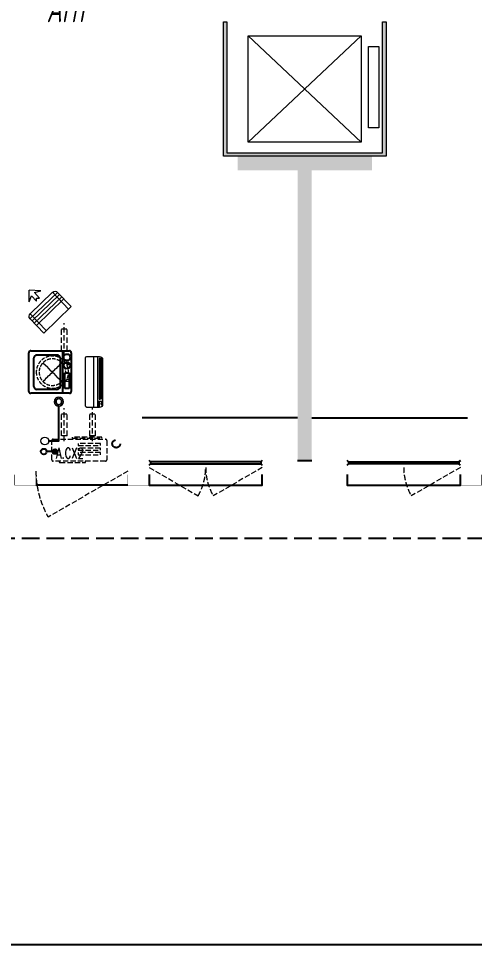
# Model space of a CAD drawing. Extents: x 3443499 to 7125205, y -1700016 to -264854.
# Drawn here: x 3529363 to 3535809, y -1026570 to -1013482 of the extents above; entities that cross this region are included whole.
import ezdxf
from ezdxf.enums import TextEntityAlignment as Align

# ---------------------------------------------------------------- set-up
doc = ezdxf.new("R2010")
doc.units = 0
doc.header["$LTSCALE"] = 1000
doc.header["$MEASUREMENT"] = 0
for name, pattern in [('$1$DASH', [0.35, 0.25, -0.1]), ('DASH', [0.35, 0.25, -0.1]), ('HIDDEN', [0.375, 0.25, -0.125])]:
    doc.linetypes.add(name, pattern=pattern)
doc.layers.get('0').update_dxf_attribs({"linetype": 'CONTINUOUS'})
for name, color, linetype in [('!校对', 2, 'CONTINUOUS'), ('3-栏杆1', 252, 'CONTINUOUS'), ('3.5方案汇报，与郭总、侯月琴确定户型_t8$0$2020.03.04 -1安徽标准化洋房户型(UA）_t8_t8$0$看线', 154, 'CONTINUOUS'), ('DIM-照明', 7, 'CONTINUOUS'), ('LVTRY', 252, 'CONTINUOUS'), ('VPIPE-凝结', 150, 'CONTINUOUS'), ('VPIPE-雨水', 4, 'DASH'), ('保温', 6, 'CONTINUOUS'), ('卫生间', 6, 'CONTINUOUS'), ('看线', 185, 'CONTINUOUS')]:
    doc.layers.add(name, color=color, linetype=linetype)
for name, color, linetype, lineweight in [('3.5方案汇报，与郭总、侯月琴确定户型_t8$0$STAIR', 2, 'CONTINUOUS', 18), ('EQUIP_地漏', 7, 'CONTINUOUS', 18), ('VPIPE-废水', 31, 'TG_F', 18), ('WINDOW', 146, 'CONTINUOUS', 20), ('填充', 251, 'CONTINUOUS', 5), ('平面-空调室内机', 176, 'CONTINUOUS', 9), ('平面-空调预留孔', 252, 'CONTINUOUS', 15), ('粉刷', 251, 'CONTINUOUS', 9)]:
    doc.layers.add(name, color=color, linetype=linetype, lineweight=lineweight)
doc.styles.add('_TCH_DIM', font='SIMPLEX', dxfattribs={"bigfont": 'GBCBIG'})
doc.styles.add('HZTXT', font='gbeitc.shx', dxfattribs={"width": 0.8, "height": 400, "bigfont": 'hztxt.shx'})
doc.styles.add('TG_LINETYPE', font='SIMPLEX', dxfattribs={"width": 0.8, "height": 3, "bigfont": 'HZTXT'})
doc.linetypes.add('TG_F', pattern='A,2,-0.3,["F",TG_LINETYPE,S=0.1,R=0,X=-0.23,Y=-0.15],0', length=2.3)
pattern_1 = [(90, (-503782.47, -516048.461), (-16.49778, 1e-15), [9.525, -19.05]), (210, (-503782.47, -516048.461), (8.24889, -14.2874966), [9.525, -19.05]), (150, (-503782.47, -516038.936), (-8.24889, -14.2874966), [9.525, -19.05])]

# ---------------------------------------------------------------- blocks, each defined once
blk = doc.blocks.new('RECTANG')
for p, q in [((1, 1), (0, 1)), ((0, 1), (0, 0)), ((1, 0), (1, 1)), ((0, 0), (1, 0))]:
    blk.add_line(p, q)
blk = doc.blocks.new('洗衣机')
at = {"layer": 'LVTRY'}
for p, q in [((3790994, 243445), (3790994, 242899)), ((3791567, 243472), (3791021, 243472)), ((3791117, 243472), (3791117, 242872)), ((3791595, 242899), (3791595, 243445)), ((3791145, 242982), (3791145, 243358)), ((3791199, 243413), (3791475, 243413)), ((3791529, 243358), (3791529, 242982)), ((3791475, 242928), (3791199, 242928)), ((3791021, 242872), (3791567, 242872))]:
    blk.add_line(p, q, dxfattribs=at)
at = {"layer": 'LVTRY', "extrusion": (0, 0, -1)}
for centre, major_axis, start_param, end_param in [((3791021, 243445), (0, 27.6), -1.570796, 0), ((3791567, 243445), (0, 27.6), 0, 1.570796), ((3791055, 243380), (0, 46.9), 3.141593, 9.424778), ((3791055, 243266), (0, 46.9), 3.141593, 9.424778), ((3791199, 243358), (0, 54.7), 4.712389, 6.283185), ((3791475, 243358), (0, 54.7), 0, 1.570796), ((3791199, 242982), (0, 54.7), 3.141593, 4.712389), ((3791475, 242982), (0, 54.7), 1.570796, 3.141593), ((3791021, 242899), (0, 27.6), 3.141593, 4.712389), ((3791567, 242899), (0, 27.6), 1.570796, 3.141593)]:
    blk.add_ellipse(centre, major_axis=major_axis, ratio=0.986385, start_param=start_param, end_param=end_param, dxfattribs=at)
at = {"layer": 'LVTRY', "xscale": 63.25620569481588, "yscale": 224.5369532744355, "zscale": 64.12934308941763, "rotation": 180}
blk.add_blockref('RECTANG', (3791085, 243162), dxfattribs=at)
blk = doc.blocks.new('$TwtSys$00000543')
at = {"color": 252}
for p, q in [((-94, -9), (9, 94)), ((-9, -94), (94, 9)), ((12, 55), (42, 84)), ((40, 40), (66, 66)), ((55, 12), (84, 42)), ((-84, -42), (-55, -12)), ((-66, -66), (-40, -40)), ((-42, -84), (-12, -55))]:
    blk.add_line(p, q, dxfattribs=at)
for radius in [94, 56.4]:
    blk.add_circle((0, 0), radius, dxfattribs=at)
blk = doc.blocks.new('dnfhfn')
at = {"color": 252, "linetype": '$1$DASH', "ltscale": 0.2}
for p, q in [((102, 463, 0), (122, 463, 0)), ((102, 417, 0), (102, 463, 0)), ((122, 463, 0), (122, 429, 0)), ((353, 463, 0), (333, 463, 0)), ((333, 463, 0), (333, 429, 0)), ((353, 417, 0), (353, 463, 0))]:
    blk.add_line(p, q, dxfattribs=at)
at = {"color": 252, "linetype": '$1$DASH', "ltscale": 0.2, "elevation": 0}
for points in [[(95, 360), (95, 360), (360, 95), (360, 95)], [(360, 360), (95, 95), (95, 95), (360, 360)]]:
    blk.add_lwpolyline(points, close=True, dxfattribs=at)
at = {"color": 252, "linetype": '$1$DASH', "ltscale": 0.2}
for radius in [228, 188]:
    blk.add_circle((228, 228, 0), radius, dxfattribs=at)
blk = doc.blocks.new('$TwtSys$00000141')
at = {"color": 1}
for p, q in [((-47, 4), (-5, 46)), ((-47, 4), (-5, 46)), ((-44, -18), (18, 44)), ((-44, -18), (18, 44)), ((-33, -33), (33, 33)), ((-33, -33), (33, 33)), ((-16, -44), (44, 16)), ((-16, -44), (44, 16)), ((6, -46), (46, -6)), ((6, -46), (46, -6))]:
    blk.add_line(p, q, dxfattribs=at)
blk.add_circle((0, 0), 47, dxfattribs=at)
blk.add_circle((0, 0), 47, dxfattribs=at)
blk = doc.blocks.new('fergve')
at = {"layer": '平面-空调预留孔', "color": 8, "linetype": 'DASH', "ltscale": 0.3}
for p, q in [((119063, 54988), (119063, 54978)), ((119436, 54978), (119436, 54988)), ((119073, 54968), (119426, 54968))]:
    blk.add_line(p, q, dxfattribs=at)
blk.add_lwpolyline([(119716, 54988), (118976, 54988, -0.414214), (118956, 55008), (118956, 55278, -0.414214), (118976, 55298), (119716, 55298, -0.414214), (119736, 55278), (119736, 55008, -0.414214)], format="xyb", close=True, dxfattribs=at)
for points in [[(119667, 55327), (119247, 55327), (119247, 55312), (119667, 55312)], [(119645, 55239), (119330, 55239), (119330, 55210), (119645, 55210)], [(119645, 55173), (119330, 55173), (119330, 55144), (119645, 55144)], [(119645, 55108), (119330, 55108), (119330, 55079), (119645, 55079)]]:
    blk.add_lwpolyline(points, close=True, dxfattribs=at)
for centre, start, end in [((119073, 54978), 180, 270), ((119426, 54978), 270, 0)]:
    blk.add_arc(centre, 10, start, end, dxfattribs=at)
at = {"layer": '平面-空调预留孔', "color": 8, "linetype": 'DASH', "ltscale": 0.3, "style": '_TCH_DIM', "width": 0.705882}
blk.add_text('A.CX2', height=146.9, dxfattribs=at).set_placement((119015, 55027))
blk = doc.blocks.new('dasdasf1sa2f31as32f')
at = {"color": 8}
for p, q in [((-270, 524), (-428, 237)), ((-270, 524), (114, 314)), ((-116, 586), (43, 640)), ((-23, 586), (-116, 586)), ((-23, 586), (-73, 493)), ((32, 555), (-18, 463)), ((83, 477), (32, 555)), ((83, 477), (43, 640)), ((-473, 260), (-339, 504)), ((93, 169), (-381, 428)), ((115, 208), (-359, 468)), ((135, 245), (-339, 505)), ((-31, 504), (-73, 493)), ((-18, 463), (-31, 504)), ((72, 132), (-401, 392)), ((114, 314), (-44, 26)), ((0, 0), (-473, 260)), ((134, 244), (0, 0))]:
    blk.add_line(p, q, dxfattribs=at)
for centre, start, end in [((-294, 479), 61.2593, 151.2593), ((89, 269), 331.2593, 61.2593)]:
    blk.add_arc(centre, 51.3, start, end, dxfattribs=at)
blk = doc.blocks.new('dongkong')
at = {"layer": '平面-空调预留孔', "color": 8, "linetype": 'HIDDEN', "ltscale": 0.3}
for p, q in [((-603796, 210900), (-603796, 210431)), ((-603836, 210821), (-603836, 210511)), ((-603836, 210821), (-603756, 210821)), ((-603756, 210821), (-603756, 210511))]:
    blk.add_line(p, q, dxfattribs=at)
blk.add_lwpolyline([(-603756, 210511), (-603836, 210511)], dxfattribs=at)
blk = doc.blocks.new('A$C001338C2')
at = {"color": 8}
for p, q in [((0, 249), (0, 22)), ((845, 304), (55, 304)), ((109, 215), (109, 304)), ((900, 22), (900, 249)), ((22, 0), (878, 0))]:
    blk.add_line(p, q, dxfattribs=at)
at = {"color": 8, "lineweight": 5}
for p, q in [((900, 215), (0, 215)), ((865, 279), (144, 279)), ((144, 279), (144, 266)), ((387, 279), (144, 279)), ((144, 279), (144, 253)), ((144, 266), (865, 266)), ((144, 240), (144, 253)), ((144, 253), (865, 253)), ((865, 240), (144, 240)), ((387, 240), (387, 279)), ((622, 240), (387, 240)), ((865, 279), (622, 279)), ((622, 279), (622, 240)), ((865, 253), (865, 279)), ((865, 266), (865, 240)), ((900, 143), (0, 143))]:
    blk.add_line(p, q, dxfattribs=at)
at = {"color": 8}
for points in [[(89, 226), (22, 226, -0.414214), (17, 232), (17, 243, -0.414214), (22, 249), (89, 249, -0.414214), (95, 243), (95, 232, -0.414214)], [(73, 275), (57, 275, -0.414214), (51, 281), (51, 283, -0.414214), (57, 289), (73, 289, -0.414214), (79, 283), (79, 281, -0.414214)]]:
    blk.add_lwpolyline(points, format="xyb", close=True, dxfattribs=at)
for centre, radius, start, end in [((55, 249), 55, 90, 180), ((845, 249), 55, 360, 90), ((22, 22), 22, 180, 270), ((878, 22), 22, 270, 360)]:
    blk.add_arc(centre, radius, start, end, dxfattribs=at)
blk = doc.blocks.new('A$C263B1184')
at = {"layer": '保温', "linetype": 'Continuous', "ltscale": 10}
h = blk.add_hatch(dxfattribs=at)
h.set_pattern_fill('HEX', color=251, scale=10, angle=90, style=0)
h.set_pattern_definition(pattern_1)
h.paths.add_polyline_path([(1050, 4100), (1050, 4300), (-850, 4300), (-850, 4100)])
h = blk.add_hatch(dxfattribs=at)
h.set_pattern_fill('HEX', color=251, scale=10, angle=90, style=0)
h.set_pattern_definition(pattern_1)
h.paths.add_polyline_path([(0, 0), (200, 0), (200, 4100), (0, 4100)])
at = {"layer": '保温', "color": 251, "linetype": 'ByBlock', "ltscale": 10}
blk.add_line((0, 0), (200, 0), dxfattribs=at)
blk = doc.blocks.new('HFGHFHF')
at = {"layer": '卫生间', "color": 252, "linetype": 'DASH'}
blk.add_lwpolyline([(282617, 689157), (280917, 689157), (280917, 684657), (280917, 684657), (280917, 684357), (272917, 684357), (272917, 683357), (271117, 683357), (271117, 673357), (273767, 673357), (273767, 672157), (297867, 672157), (297867, 673357), (299517, 673357)], dxfattribs=at)
blk = doc.blocks.new('A$C74FB3979')
at = {"layer": '填充'}
h = blk.add_hatch(dxfattribs=at)
h.set_pattern_fill('隔热材料02', color=252, scale=100, style=0)
h.set_pattern_definition([(0, (-1160508.586, -604582.045), (0, 50), []), (0, (-1160508.586, -604565.38), (0, 50), []), (270, (-1160464.845, -604556.75), (50, -9e-15), [5.01775, -44.98225]), (270, (-1160502.303, -604556.75), (50, -9e-15), [5.01775, -44.98225]), (90, (-1160476.79, -604590.677), (-50, 3e-15), [5.01775, -44.98225]), (90, (-1160490.357, -604590.677), (-50, 3e-15), [5.01775, -44.98225]), (180, (-1160458.56, -604598.71), (-6e-15, -50), [50.02425, 0.02425]), (135, (-1160472.52, -604596.203), (3e-15, 49.99987405), [4.268, -66.44275]), (116.56505, (-1160425.537, -604593.185), (0.00011283, 49.99993342), [2.805, -108.9985]), (116.56505, (-1160475.537, -604593.185), (0.00011283, 49.99993342), [2.805, -108.9985]), (153.43495, (-1160417.5, -604598.71), (-0.0001128, 49.9999334), [5.61, -106.1935]), (153.43495, (-1160467.5, -604598.71), (-0.0001128, 49.9999334), [5.61, -106.1935]), (63.43495, (-1160426.792, -604585.66), (-0.00011283, 49.99993342), [26.714, -85.0895]), (63.43495, (-1160476.792, -604585.66), (-0.00011283, 49.99993342), [26.714, -85.0895]), (116.56505, (-1160414.845, -604556.748), (0.00011283, 49.99993342), [2.805, -108.9985]), (116.56505, (-1160464.845, -604556.748), (0.00011283, 49.99993342), [2.805, -108.9985]), (135, (-1160466.1, -604554.24), (3e-15, 49.99987405), [4.268, -66.44275]), (153.43495, (-1160419.117, -604551.22), (-0.0001128, 49.9999334), [5.61, -106.1935]), (153.43495, (-1160469.117, -604551.22), (-0.0001128, 49.9999334), [5.61, -106.1935]), (45, (-1160501.05, -604554.24), (0, 49.99987405), [4.268, -66.44275]), (63.43495, (-1160452.303, -604556.748), (-0.00011283, 49.99993342), [2.805, -108.9985]), (63.43495, (-1160502.303, -604556.748), (-0.00011283, 49.99993342), [2.805, -108.9985]), (26.56505, (-1160448.03, -604551.22), (0.0001128, 49.9999334), [5.61, -106.1935]), (26.56505, (-1160498.03, -604551.22), (0.0001128, 49.9999334), [5.61, -106.1935]), (116.56505, (-1160440.357, -604585.66), (0.00011283, 49.99993342), [26.714, -85.0895]), (116.56505, (-1160490.357, -604585.66), (0.00011283, 49.99993342), [26.714, -85.0895]), (45, (-1160494.63, -604596.203), (0, 49.99987405), [4.268, -66.44275]), (63.43495, (-1160441.61, -604593.185), (-0.00011283, 49.99993342), [2.805, -108.9985]), (63.43495, (-1160491.61, -604593.185), (-0.00011283, 49.99993342), [2.805, -108.9985]), (26.56505, (-1160449.647, -604598.71), (0.0001128, 49.9999334), [5.61, -106.1935]), (26.56505, (-1160499.647, -604598.71), (0.0001128, 49.9999334), [5.61, -106.1935])])
h.paths.add_polyline_path([(14800, 6057), (14850, 6057), (14850, 4157), (12550, 4157), (12550, 6057), (12600, 6057), (12600, 4207), (14800, 4207)])
at = {"color": 252, "const_width": 8}
for points in [[(9600, -343), (9600, -493), (9900, -493), (9900, -343)], [(11200, -343), (11200, -493), (11500, -493), (11500, -343)], [(16200, -343), (16200, -493), (15900, -493), (15900, -343)]]:
    blk.add_lwpolyline(points, dxfattribs=at)
at = {"layer": '3-栏杆1', "color": 252}
for p, q in [((11520, -161), (11500, -143)), ((11500, -143), (11520, -161)), ((11500, -210), (11520, -190)), ((13080, -161), (11520, -161)), ((11520, -161), (11520, -190)), ((11520, -191), (13080, -191)), ((13080, -161), (13100, -143)), ((13100, -143), (13080, -161)), ((13080, -161), (13080, -190)), ((13080, -190), (13100, -210)), ((13100, -210), (13080, -190)), ((14320, -161), (14300, -143)), ((14300, -143), (14320, -161)), ((14320, -190), (14300, -210)), ((14300, -210), (14320, -190)), ((14320, -161), (15880, -161)), ((14320, -161), (14320, -190)), ((15880, -191), (14320, -191)), ((15880, -161), (15900, -143)), ((15900, -143), (15880, -161)), ((15880, -161), (15880, -190)), ((15900, -210), (15880, -190))]:
    blk.add_line(p, q, dxfattribs=at)
at = {"layer": '3.5方案汇报，与郭总、侯月琴确定户型_t8$0$2020.03.04 -1安徽标准化洋房户型(UA）_t8_t8$0$看线', "color": 252, "ltscale": 10}
for p, q in [((13600, 457), (11400, 457)), ((13800, 457), (16000, 457))]:
    blk.add_line(p, q, dxfattribs=at)
at = {"layer": '3.5方案汇报，与郭总、侯月琴确定户型_t8$0$STAIR', "color": 252}
for p, q in [((14500, 5857), (12900, 4357)), ((12900, 5857), (14500, 4357))]:
    blk.add_line(p, q, dxfattribs=at)
for points in [[(12900, 4357), (12900, 5857), (14500, 5857), (14500, 4357)], [(14600, 4557), (14600, 5707), (14750, 5707), (14750, 4557)]]:
    blk.add_lwpolyline(points, close=True, dxfattribs=at)
at = {"layer": 'VPIPE-凝结', "color": 252, "ltscale": 0.1}
for points in [[(10080, 132), (10224, 132), (10224, 621)], [(10132, -18), (10050, -18)]]:
    blk.add_lwpolyline(points, dxfattribs=at)
at = {"layer": 'VPIPE-凝结', "color": 252}
blk.add_circle((10010, -18), 40, dxfattribs=at)
at = {"layer": 'VPIPE-废水', "color": 252}
blk.add_circle((10025, 132), 55, dxfattribs=at)
at = {"layer": 'VPIPE-雨水', "color": 252}
blk.add_circle((11035, 92), 55, dxfattribs=at)
at = {"layer": 'WINDOW', "color": 252, "linetype": 'DASH', "ltscale": 0.3}
for points in [[(11500, -243), (12193, -643, 0.131652), (12300, -243)], [(13100, -243), (12407, -643, -0.131652), (12300, -243)], [(15900, -243), (15207, -643, -0.131652), (15100, -243)], [(11200, -293), (10074, -943, -0.131652), (9900, -293)]]:
    blk.add_lwpolyline(points, format="xyb", dxfattribs=at)
at = {"layer": '填充', "color": 252}
blk.add_lwpolyline([(14800, 6057), (14850, 6057), (14850, 4157), (12550, 4157), (12550, 6057), (12600, 6057), (12600, 4207), (14800, 4207)], close=True, dxfattribs=at)
at = {"layer": '看线', "color": 252, "ltscale": 0.5}
for points in [[(11500, -343), (11500, -493), (13100, -493), (13100, -343)], [(14300, -343), (14300, -493), (15900, -493), (15900, -343)], [(11200, -493), (9900, -493)]]:
    blk.add_lwpolyline(points, dxfattribs=at)
at = {"color": 252}
for name, p in [('HFGHFHF', (-272117, -673401)), ('A$C263B1184', (13600, -143))]:
    blk.add_blockref(name, p, dxfattribs=at)
at = {"layer": 'EQUIP_地漏', "color": 252, "xscale": -0.7000000000000001, "yscale": 0.7000000000000001, "zscale": 0.7}
blk.add_blockref('$TwtSys$00000543', (10224, 687), dxfattribs=at)
at = {"layer": 'EQUIP_地漏', "color": 252, "xscale": -0.8, "yscale": -0.8, "zscale": 0.8, "rotation": 180}
blk.add_blockref('$TwtSys$00000141', (10170, -18), dxfattribs=at)
at = {"layer": '平面-空调室内机', "color": 252, "ltscale": 0.3, "rotation": 180}
for p in [(-593496, 212227), (-593496, 211027), (-593096, 211027)]:
    blk.add_blockref('dongkong', p, dxfattribs=at)
at = {"layer": '平面-空调预留孔', "color": 252, "xscale": -1}
for name, p, rotation in [('dasdasf1sa2f31as32f', (10010, 1657), 15.00000000331026), ('dnfhfn', (9905, 877, 0), 270)]:
    blk.add_blockref(name, p, dxfattribs=dict(at, rotation=rotation))
at = {"layer": '平面-空调预留孔', "color": 252, "xscale": -0.800000000046565, "yscale": 0.800000000046565, "zscale": 0.800000000046565, "rotation": 269.9999997665698}
blk.add_blockref('A$C001338C2', (10600, 607), dxfattribs=at)
at = {"layer": '平面-空调预留孔', "color": 252}
blk.add_blockref('fergve', (-108833, -55141), dxfattribs=at)
at = {"layer": '粉刷', "color": 252, "xscale": -1}
blk.add_blockref('洗衣机', (3801394, -242066), dxfattribs=at)

msp = doc.modelspace()

# ---------------------------------------------------------------- linework, layer by layer
at = {"layer": '!校对', "color": 6}
msp.add_line((3510306.7, -1026570.3), (3583906.7, -1026570.3), dxfattribs=at)

# ---------------------------------------------------------------- block references
at = {"layer": '!校对'}
msp.add_blockref('A$C74FB3979', (3519709.3, -1019585.3), dxfattribs=at)

# ---------------------------------------------------------------- texts
at = {"layer": 'DIM-照明', "color": 6, "linetype": 'Continuous', "style": 'HZTXT', "width": 0.7}
msp.add_text('AH1', height=400, dxfattribs=at).set_placement((3530030.8, -1013335.1), align=Align.MIDDLE)

doc.saveas('drawing.dxf')
